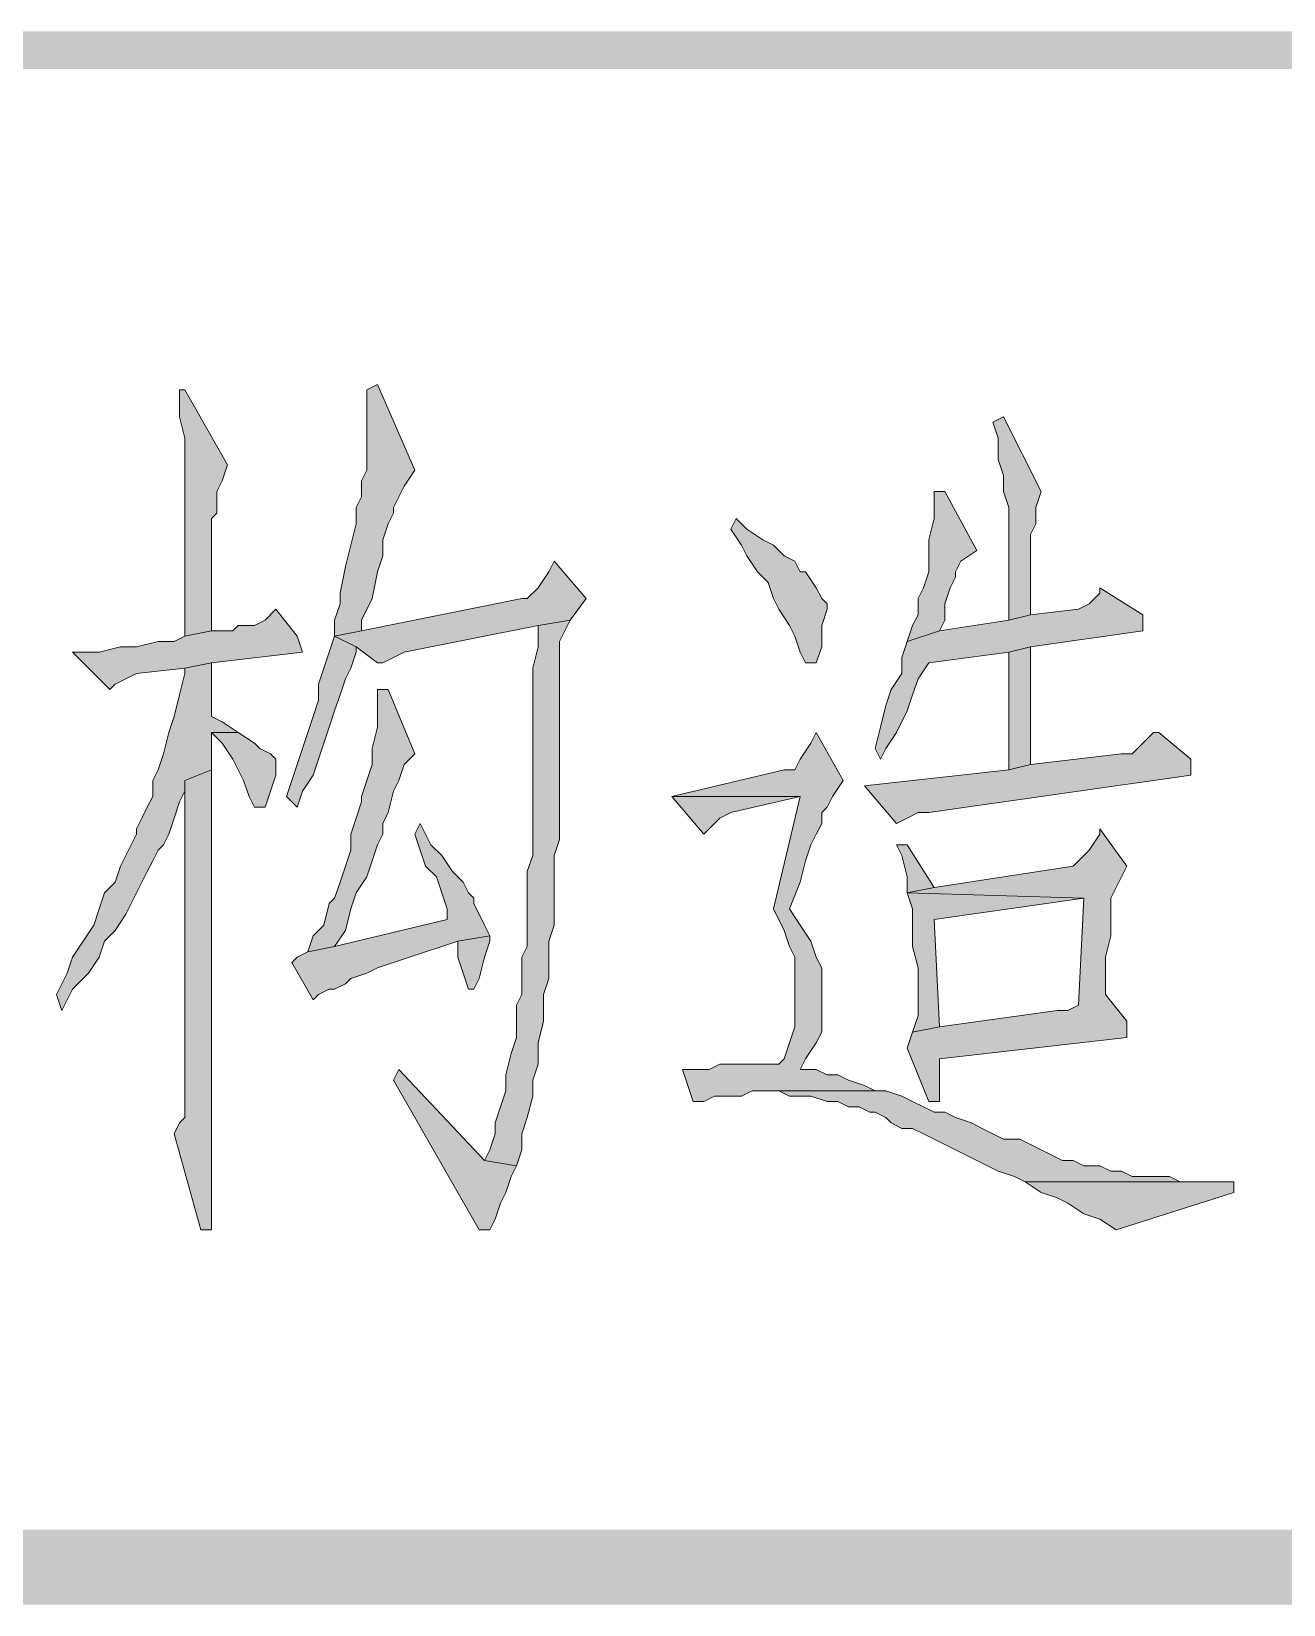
# Model space of a CAD drawing. Header units: millimetres. Extents: x 24 to 410, y 10 to 282.
# Drawn here: x 225.57 to 235.47, y 9.65 to 22.1 of the extents above; entities that cross this region are included whole.
import ezdxf

# ---------------------------------------------------------------- set-up
doc = ezdxf.new("R2010")
doc.units = ezdxf.units.MM

msp = doc.modelspace()

# ---------------------------------------------------------------- hatches: boundary and pattern name
h = msp.add_hatch(color=7)
h.dxf.hatch_style = 2
h.paths.add_polyline_path([(30.098965, 22.098), (30.098965, 21.801667), (410.082965, 22.098)])
h = msp.add_hatch(color=7)
h.dxf.hatch_style = 2
h.paths.add_polyline_path([(30.098965, 21.801667), (410.082965, 22.098), (410.082965, 21.801667)])
h = msp.add_hatch(color=7)
h.dxf.hatch_style = 2
h.paths.add_polyline_path([(228.303667, 19.304), (228.219, 19.261667), (228.219, 18.626667), (228.176667, 18.542), (228.176667, 18.415), (228.134333, 18.330333), (228.134333, 18.203333), (228.092, 18.034), (228.049667, 17.864667), (228.007333, 17.653), (228.007333, 17.568333), (227.965, 17.441333), (227.965, 17.314333), (228.176667, 17.356667), (228.176667, 17.441333), (228.261333, 17.610667), (228.303667, 17.822333), (228.346, 17.949333), (228.346, 18.076333), (228.388333, 18.203333), (228.430667, 18.288), (228.430667, 18.330333), (228.473, 18.415), (228.515333, 18.499667), (228.6, 18.626667)])
h = msp.add_hatch(color=7)
h.dxf.hatch_style = 2
h.paths.add_polyline_path([(226.779667, 19.261667), (226.737333, 19.261667), (226.737333, 19.219333), (226.737333, 19.05), (226.779667, 18.880667), (226.779667, 17.314333), (226.991333, 17.356667), (226.991333, 17.864667), (226.991333, 17.991667), (226.991333, 18.245667), (227.033667, 18.288), (227.033667, 18.457333), (227.076, 18.542), (227.118333, 18.669)])
h = msp.add_hatch(color=7)
h.dxf.hatch_style = 2
h.paths.add_polyline_path([(233.256667, 19.05), (233.172, 19.007667), (233.214333, 18.880667), (233.214333, 18.711333), (233.256667, 18.584333), (233.256667, 18.457333), (233.299, 18.330333), (233.299, 17.441333), (233.468333, 17.483667), (233.468333, 18.118667), (233.510667, 18.203333), (233.510667, 18.330333), (233.553, 18.457333)])
h = msp.add_hatch(color=7)
h.dxf.hatch_style = 2
h.paths.add_polyline_path([(232.791, 18.457333), (232.706333, 18.457333), (232.706333, 18.372667), (232.706333, 18.245667), (232.664, 18.076333), (232.664, 17.822333), (232.621667, 17.695333), (232.579333, 17.610667), (232.579333, 17.483667), (232.537, 17.399), (232.494667, 17.272), (232.748667, 17.356667), (232.791, 17.441333), (232.791, 17.568333), (232.833333, 17.695333), (232.875667, 17.78), (232.875667, 17.822333), (232.918, 17.907), (233.045, 17.991667)])
h = msp.add_hatch(color=7)
h.dxf.hatch_style = 2
h.paths.add_polyline_path([(231.14, 18.245667), (231.097667, 18.161), (231.182333, 18.034), (231.224667, 17.949333), (231.309333, 17.822333), (231.394, 17.737667), (231.436333, 17.610667), (231.478667, 17.526), (231.563333, 17.399), (231.605667, 17.314333), (231.648, 17.187333), (231.690333, 17.102667), (231.775, 17.102667), (231.817333, 17.229667), (231.817333, 17.399), (231.859667, 17.526), (231.859667, 17.568333), (231.817333, 17.610667), (231.775, 17.695333), (231.690333, 17.822333), (231.648, 17.822333), (231.605667, 17.907), (231.521, 17.949333), (231.436333, 18.034), (231.351667, 18.076333), (231.224667, 18.161)])
h = msp.add_hatch(color=7)
h.dxf.hatch_style = 2
h.paths.add_polyline_path([(229.700667, 17.907), (229.658333, 17.822333), (229.573667, 17.695333), (229.489, 17.610667), (229.446667, 17.610667), (228.176667, 17.356667), (227.965, 17.314333), (228.134333, 17.229667), (228.303667, 17.102667), (228.346, 17.102667), (228.430667, 17.145), (228.515333, 17.187333), (229.573667, 17.399), (229.827667, 17.441333), (229.954667, 17.610667)])
h = msp.add_hatch(color=7)
h.dxf.hatch_style = 2
h.paths.add_polyline_path([(234.018667, 17.695333), (234.018667, 17.653), (233.934, 17.568333), (233.849333, 17.526), (233.468333, 17.483667), (233.299, 17.441333), (232.748667, 17.356667), (232.494667, 17.272), (232.452333, 17.145), (232.452333, 17.018), (232.367667, 16.891), (232.325333, 16.764), (232.283, 16.594667), (232.240667, 16.425333), (232.283, 16.340667), (232.325333, 16.425333), (232.41, 16.552333), (232.494667, 16.721667), (232.537, 16.848667), (232.579333, 16.975667), (232.664, 17.102667), (233.299, 17.187333), (233.468333, 17.229667), (234.357333, 17.356667), (234.357333, 17.483667)])
h = msp.add_hatch(color=7)
h.dxf.hatch_style = 2
h.paths.add_polyline_path([(227.499333, 17.526), (227.414667, 17.441333), (227.33, 17.399), (227.203, 17.399), (227.160667, 17.356667), (226.991333, 17.356667), (226.779667, 17.314333), (226.695, 17.272), (226.568, 17.272), (226.398667, 17.229667), (226.271667, 17.229667), (226.102333, 17.187333), (225.890667, 17.187333), (226.187, 16.891), (226.229333, 16.933333), (226.314, 16.975667), (226.398667, 17.018), (226.779667, 17.060333), (226.991333, 17.102667), (227.711, 17.187333), (227.668667, 17.314333)])
h = msp.add_hatch(color=7)
h.dxf.hatch_style = 2
h.paths.add_polyline_path([(229.827667, 17.441333), (229.573667, 17.399), (229.573667, 17.229667), (229.531333, 17.060333), (229.531333, 15.578667), (229.489, 15.451667), (229.489, 14.859), (229.446667, 14.774333), (229.446667, 14.478), (229.404333, 14.393333), (229.404333, 14.139333), (229.362, 14.012333), (229.319667, 13.843), (229.319667, 13.716), (229.277333, 13.589), (229.235, 13.462), (229.235, 13.377333), (229.192667, 13.250333), (229.150333, 13.165667), (229.404333, 13.123333), (229.446667, 13.250333), (229.446667, 13.377333), (229.489, 13.504333), (229.531333, 13.673667), (229.531333, 13.800667), (229.573667, 13.927667), (229.573667, 14.097), (229.616, 14.266333), (229.616, 14.478), (229.658333, 14.605), (229.658333, 14.901333), (229.700667, 15.028333), (229.700667, 15.578667), (229.743, 15.705667), (229.743, 17.272), (229.785333, 17.356667)])
h = msp.add_hatch(color=7)
h.dxf.hatch_style = 2
h.paths.add_polyline_path([(227.965, 17.314333), (227.922667, 17.187333), (227.880333, 17.060333), (227.838, 16.933333), (227.838, 16.806333), (227.795667, 16.679333), (227.753333, 16.552333), (227.711, 16.425333), (227.668667, 16.298333), (227.626333, 16.171333), (227.584, 16.044333), (227.668667, 15.959667), (227.711, 16.086667), (227.795667, 16.213667), (227.838, 16.340667), (227.880333, 16.467667), (227.922667, 16.594667), (227.965, 16.721667), (228.007333, 16.848667), (228.049667, 16.975667), (228.092, 17.060333), (228.134333, 17.187333), (228.134333, 17.229667)])
h = msp.add_hatch(color=7)
h.dxf.hatch_style = 2
h.paths.add_polyline_path([(233.468333, 17.229667), (233.299, 17.187333), (233.299, 16.256), (233.468333, 16.298333)])
h = msp.add_hatch(color=7)
h.dxf.hatch_style = 2
h.paths.add_polyline_path([(226.991333, 17.102667), (226.779667, 17.060333), (226.779667, 17.018), (226.737333, 16.848667), (226.695, 16.679333), (226.652667, 16.552333), (226.610333, 16.383), (226.568, 16.256), (226.525667, 16.171333), (226.525667, 16.044333), (226.483333, 15.959667), (226.441, 15.875), (226.398667, 15.790333), (226.398667, 15.748), (226.356333, 15.663333), (226.314, 15.578667), (226.271667, 15.494), (226.229333, 15.367), (226.144667, 15.282333), (226.102333, 15.155333), (226.06, 15.028333), (225.975333, 14.901333), (225.890667, 14.774333), (225.848333, 14.647333), (225.763667, 14.478), (225.806, 14.351), (225.890667, 14.520333), (226.017667, 14.647333), (226.102333, 14.774333), (226.144667, 14.901333), (226.229333, 14.986), (226.314, 15.113), (226.356333, 15.197667), (226.398667, 15.282333), (226.441, 15.367), (226.483333, 15.451667), (226.525667, 15.536333), (226.568, 15.621), (226.610333, 15.663333), (226.652667, 15.748), (226.695, 15.875), (226.737333, 16.002), (226.779667, 16.086667), (226.779667, 16.171333), (226.991333, 16.256), (226.991333, 16.552333), (227.203, 16.552333), (227.076, 16.637), (226.991333, 16.679333)])
h = msp.add_hatch(color=7)
h.dxf.hatch_style = 2
h.paths.add_polyline_path([(228.388333, 16.891), (228.303667, 16.891), (228.303667, 16.848667), (228.303667, 16.594667), (228.261333, 16.425333), (228.261333, 16.298333), (228.219, 16.171333), (228.176667, 16.044333), (228.176667, 16.002), (228.134333, 15.875), (228.092, 15.748), (228.092, 15.621), (228.049667, 15.494), (228.007333, 15.367), (227.965, 15.24), (227.922667, 15.197667), (227.880333, 15.028333), (227.795667, 14.943667), (227.753333, 14.816667), (227.965, 14.859), (228.049667, 14.986), (228.092, 15.155333), (228.134333, 15.282333), (228.219, 15.409333), (228.261333, 15.536333), (228.303667, 15.663333), (228.346, 15.748), (228.346, 15.832667), (228.388333, 15.917333), (228.430667, 16.086667), (228.473, 16.171333), (228.515333, 16.298333), (228.6, 16.383)])
h = msp.add_hatch(color=7)
h.dxf.hatch_style = 2
h.paths.add_polyline_path([(227.203, 16.552333), (226.991333, 16.552333), (227.076, 16.467667), (227.160667, 16.340667), (227.203, 16.256), (227.245333, 16.171333), (227.287667, 16.044333), (227.33, 15.959667), (227.414667, 15.959667), (227.457, 16.086667), (227.499333, 16.213667), (227.499333, 16.340667), (227.457, 16.383), (227.372333, 16.425333), (227.33, 16.467667)])
h = msp.add_hatch(color=7)
h.dxf.hatch_style = 2
h.paths.add_polyline_path([(231.775, 16.552333), (231.732667, 16.467667), (231.648, 16.340667), (231.605667, 16.256), (231.521, 16.256), (230.632, 16.044333), (231.648, 16.044333), (231.436333, 15.155333), (231.521, 14.986), (231.563333, 14.859), (231.605667, 14.774333), (231.605667, 14.224), (231.563333, 14.097), (231.521, 13.97), (231.478667, 13.927667), (231.013, 13.927667), (230.928333, 13.885333), (230.716667, 13.885333), (230.801333, 13.631333), (230.886, 13.631333), (230.970667, 13.673667), (231.182333, 13.673667), (231.267, 13.716), (232.240667, 13.716), (232.156, 13.758333), (232.029, 13.800667), (231.944333, 13.843), (231.859667, 13.843), (231.775, 13.885333), (231.648, 13.885333), (231.690333, 13.97), (231.775, 14.097), (231.817333, 14.181667), (231.817333, 14.689667), (231.775, 14.774333), (231.732667, 14.901333), (231.648, 15.028333), (231.563333, 15.155333), (231.648, 15.367), (231.690333, 15.536333), (231.732667, 15.663333), (231.775, 15.748), (231.817333, 15.832667), (231.817333, 15.917333), (231.859667, 15.959667), (231.902, 16.044333), (231.986667, 16.171333)])
h = msp.add_hatch(color=7)
h.dxf.hatch_style = 2
h.paths.add_polyline_path([(234.484333, 16.552333), (234.442, 16.552333), (234.357333, 16.467667), (234.272667, 16.383), (234.188, 16.383), (233.468333, 16.298333), (233.299, 16.256), (232.156, 16.129), (232.41, 15.832667), (232.494667, 15.875), (232.579333, 15.917333), (232.664, 15.917333), (234.738333, 16.213667), (234.738333, 16.340667)])
h = msp.add_hatch(color=7)
h.dxf.hatch_style = 2
h.paths.add_polyline_path([(226.991333, 16.256), (226.779667, 16.171333), (226.779667, 13.504333), (226.737333, 13.462), (226.695, 13.377333), (226.906667, 12.615333), (226.991333, 12.615333), (226.991333, 12.657667), (226.991333, 12.742333)])
h = msp.add_hatch(color=7)
h.dxf.hatch_style = 2
h.paths.add_polyline_path([(230.632, 16.044333), (230.886, 15.748), (230.928333, 15.790333), (231.013, 15.875), (231.097667, 15.917333), (231.648, 16.044333)])
h = msp.add_hatch(color=7)
h.dxf.hatch_style = 2
h.paths.add_polyline_path([(228.642333, 15.832667), (228.6, 15.748), (228.642333, 15.621), (228.684667, 15.494), (228.769333, 15.409333), (228.811667, 15.282333), (228.854, 15.155333), (228.854, 15.070667), (227.965, 14.859), (227.753333, 14.816667), (227.668667, 14.774333), (227.626333, 14.732), (227.795667, 14.435667), (227.838, 14.478), (227.922667, 14.520333), (227.965, 14.520333), (228.049667, 14.562667), (228.092, 14.605), (228.219, 14.647333), (228.303667, 14.689667), (228.430667, 14.732), (228.557667, 14.774333), (228.684667, 14.816667), (228.811667, 14.859), (228.938667, 14.901333), (229.192667, 14.943667), (229.150333, 15.028333), (229.065667, 15.197667), (229.065667, 15.24), (229.023333, 15.282333), (228.981, 15.367), (228.896333, 15.451667), (228.811667, 15.578667), (228.727, 15.663333)])
h = msp.add_hatch(color=7)
h.dxf.hatch_style = 2
h.paths.add_polyline_path([(234.018667, 15.790333), (234.018667, 15.748), (233.934, 15.621), (233.849333, 15.536333), (233.807, 15.494), (232.706333, 15.324667), (232.494667, 15.282333), (233.891667, 15.24), (233.849333, 14.393333), (233.764667, 14.351), (233.68, 14.351), (232.748667, 14.224), (232.537, 14.181667), (232.494667, 14.054667), (232.664, 13.631333), (232.748667, 13.631333), (232.748667, 13.97), (234.230333, 14.139333), (234.230333, 14.266333), (234.061, 14.478), (234.061, 14.774333), (234.103333, 14.943667), (234.103333, 15.113), (234.103333, 15.155333), (234.103333, 15.24), (234.145667, 15.324667), (234.230333, 15.494)])
h = msp.add_hatch(color=7)
h.dxf.hatch_style = 2
h.paths.add_polyline_path([(232.494667, 15.663333), (232.41, 15.663333), (232.452333, 15.578667), (232.494667, 15.409333), (232.494667, 15.282333), (232.706333, 15.324667)])
h = msp.add_hatch(color=7)
h.dxf.hatch_style = 2
h.paths.add_polyline_path([(232.494667, 15.282333), (232.537, 15.155333), (232.537, 14.859), (232.579333, 14.689667), (232.579333, 14.308667), (232.537, 14.181667), (232.748667, 14.224), (232.706333, 15.070667), (233.891667, 15.24)])
h = msp.add_hatch(color=7)
h.dxf.hatch_style = 2
h.paths.add_polyline_path([(229.192667, 14.943667), (228.938667, 14.901333), (228.938667, 14.774333), (228.981, 14.647333), (229.023333, 14.520333), (229.065667, 14.520333), (229.108, 14.605), (229.150333, 14.774333), (229.192667, 14.901333)])
h = msp.add_hatch(color=7)
h.dxf.hatch_style = 2
h.paths.add_polyline_path([(228.473, 13.885333), (228.430667, 13.800667), (229.108, 12.615333), (229.192667, 12.615333), (229.235, 12.7), (229.277333, 12.827), (229.319667, 12.911667), (229.362, 13.038667), (229.404333, 13.123333), (229.150333, 13.165667)])
h = msp.add_hatch(color=7)
h.dxf.hatch_style = 2
h.paths.add_polyline_path([(231.224667, 13.927667), (231.013, 13.927667), (231.478667, 13.927667)])
h = msp.add_hatch(color=7)
h.dxf.hatch_style = 2
h.paths.add_polyline_path([(232.240667, 13.716), (231.351667, 13.716), (231.478667, 13.716), (231.563333, 13.673667), (231.732667, 13.673667), (231.859667, 13.631333), (231.944333, 13.631333), (232.029, 13.589), (232.113667, 13.589), (232.198333, 13.546667), (232.240667, 13.546667), (232.325333, 13.504333), (232.367667, 13.462), (232.452333, 13.419667), (232.537, 13.419667), (232.621667, 13.377333), (232.706333, 13.335), (232.791, 13.292667), (232.875667, 13.250333), (232.960333, 13.208), (233.045, 13.165667), (233.129667, 13.123333), (233.214333, 13.081), (233.341333, 13.038667), (233.426, 12.996333), (234.865333, 12.996333), (234.653667, 12.996333), (234.569, 13.038667), (234.272667, 13.038667), (234.188, 13.081), (234.103333, 13.081), (234.018667, 13.123333), (233.891667, 13.123333), (233.807, 13.165667), (233.722333, 13.165667), (233.637667, 13.208), (233.553, 13.250333), (233.468333, 13.292667), (233.383667, 13.335), (233.256667, 13.335), (233.172, 13.377333), (233.087333, 13.419667), (233.002667, 13.462), (232.875667, 13.504333), (232.791, 13.546667), (232.706333, 13.546667), (232.621667, 13.589), (232.537, 13.631333), (232.452333, 13.673667), (232.325333, 13.716)])
h = msp.add_hatch(color=7)
h.dxf.hatch_style = 2
h.paths.add_polyline_path([(235.077, 12.996333), (233.426, 12.996333), (233.553, 12.911667), (233.68, 12.869333), (233.764667, 12.827), (233.891667, 12.742333), (234.018667, 12.7), (234.145667, 12.615333), (235.077, 12.911667)])
h = msp.add_hatch(color=7)
h.dxf.hatch_style = 2
h.paths.add_polyline_path([(30.395333, 10.244667), (29.802667, 9.652), (409.786667, 10.244667)])
h = msp.add_hatch(color=7)
h.dxf.hatch_style = 2
h.paths.add_polyline_path([(29.802667, 9.652), (409.786667, 10.244667), (410.379333, 9.652)])

# ---------------------------------------------------------------- linework, layer by layer
at = {"color": 7, "lineweight": 0}
for points in [[(228.303667, 19.304), (228.219, 19.261667), (228.219, 18.626667), (228.176667, 18.542), (228.176667, 18.415), (228.134333, 18.330333), (228.134333, 18.203333), (228.092, 18.034), (228.049667, 17.864667), (228.007333, 17.653), (228.007333, 17.568333), (227.965, 17.441333), (227.965, 17.314333), (228.176667, 17.356667), (228.176667, 17.441333), (228.261333, 17.610667), (228.303667, 17.822333), (228.346, 17.949333), (228.346, 18.076333), (228.388333, 18.203333), (228.430667, 18.288), (228.430667, 18.330333), (228.473, 18.415), (228.515333, 18.499667), (228.6, 18.626667)], [(226.779667, 19.261667), (226.737333, 19.261667), (226.737333, 19.219333), (226.737333, 19.05), (226.779667, 18.880667), (226.779667, 17.314333), (226.991333, 17.356667), (226.991333, 17.864667), (226.991333, 17.991667), (226.991333, 18.245667), (227.033667, 18.288), (227.033667, 18.457333), (227.076, 18.542), (227.118333, 18.669)], [(233.256667, 19.05), (233.172, 19.007667), (233.214333, 18.880667), (233.214333, 18.711333), (233.256667, 18.584333), (233.256667, 18.457333), (233.299, 18.330333), (233.299, 17.441333), (233.468333, 17.483667), (233.468333, 18.118667), (233.510667, 18.203333), (233.510667, 18.330333), (233.553, 18.457333)], [(232.791, 18.457333), (232.706333, 18.457333), (232.706333, 18.372667), (232.706333, 18.245667), (232.664, 18.076333), (232.664, 17.822333), (232.621667, 17.695333), (232.579333, 17.610667), (232.579333, 17.483667), (232.537, 17.399), (232.494667, 17.272), (232.748667, 17.356667), (232.791, 17.441333), (232.791, 17.568333), (232.833333, 17.695333), (232.875667, 17.78), (232.875667, 17.822333), (232.918, 17.907), (233.045, 17.991667)], [(231.14, 18.245667), (231.097667, 18.161), (231.182333, 18.034), (231.224667, 17.949333), (231.309333, 17.822333), (231.394, 17.737667), (231.436333, 17.610667), (231.478667, 17.526), (231.563333, 17.399), (231.605667, 17.314333), (231.648, 17.187333), (231.690333, 17.102667), (231.775, 17.102667), (231.817333, 17.229667), (231.817333, 17.399), (231.859667, 17.526), (231.859667, 17.568333), (231.817333, 17.610667), (231.775, 17.695333), (231.690333, 17.822333), (231.648, 17.822333), (231.605667, 17.907), (231.521, 17.949333), (231.436333, 18.034), (231.351667, 18.076333), (231.224667, 18.161)], [(229.700667, 17.907), (229.658333, 17.822333), (229.573667, 17.695333), (229.489, 17.610667), (229.446667, 17.610667), (228.176667, 17.356667), (227.965, 17.314333), (228.134333, 17.229667), (228.303667, 17.102667), (228.346, 17.102667), (228.430667, 17.145), (228.515333, 17.187333), (229.573667, 17.399), (229.827667, 17.441333), (229.954667, 17.610667)], [(234.018667, 17.695333), (234.018667, 17.653), (233.934, 17.568333), (233.849333, 17.526), (233.468333, 17.483667), (233.299, 17.441333), (232.748667, 17.356667), (232.494667, 17.272), (232.452333, 17.145), (232.452333, 17.018), (232.367667, 16.891), (232.325333, 16.764), (232.283, 16.594667), (232.240667, 16.425333), (232.283, 16.340667), (232.325333, 16.425333), (232.41, 16.552333), (232.494667, 16.721667), (232.537, 16.848667), (232.579333, 16.975667), (232.664, 17.102667), (233.299, 17.187333), (233.468333, 17.229667), (234.357333, 17.356667), (234.357333, 17.483667)], [(227.499333, 17.526), (227.414667, 17.441333), (227.33, 17.399), (227.203, 17.399), (227.160667, 17.356667), (226.991333, 17.356667), (226.779667, 17.314333), (226.695, 17.272), (226.568, 17.272), (226.398667, 17.229667), (226.271667, 17.229667), (226.102333, 17.187333), (225.890667, 17.187333), (226.187, 16.891), (226.229333, 16.933333), (226.314, 16.975667), (226.398667, 17.018), (226.779667, 17.060333), (226.991333, 17.102667), (227.711, 17.187333), (227.668667, 17.314333)], [(229.827667, 17.441333), (229.573667, 17.399), (229.573667, 17.229667), (229.531333, 17.060333), (229.531333, 15.578667), (229.489, 15.451667), (229.489, 14.859), (229.446667, 14.774333), (229.446667, 14.478), (229.404333, 14.393333), (229.404333, 14.139333), (229.362, 14.012333), (229.319667, 13.843), (229.319667, 13.716), (229.277333, 13.589), (229.235, 13.462), (229.235, 13.377333), (229.192667, 13.250333), (229.150333, 13.165667), (229.404333, 13.123333), (229.446667, 13.250333), (229.446667, 13.377333), (229.489, 13.504333), (229.531333, 13.673667), (229.531333, 13.800667), (229.573667, 13.927667), (229.573667, 14.097), (229.616, 14.266333), (229.616, 14.478), (229.658333, 14.605), (229.658333, 14.901333), (229.700667, 15.028333), (229.700667, 15.578667), (229.743, 15.705667), (229.743, 17.272), (229.785333, 17.356667)], [(227.965, 17.314333), (227.922667, 17.187333), (227.880333, 17.060333), (227.838, 16.933333), (227.838, 16.806333), (227.795667, 16.679333), (227.753333, 16.552333), (227.711, 16.425333), (227.668667, 16.298333), (227.626333, 16.171333), (227.584, 16.044333), (227.668667, 15.959667), (227.711, 16.086667), (227.795667, 16.213667), (227.838, 16.340667), (227.880333, 16.467667), (227.922667, 16.594667), (227.965, 16.721667), (228.007333, 16.848667), (228.049667, 16.975667), (228.092, 17.060333), (228.134333, 17.187333), (228.134333, 17.229667)], [(233.468333, 17.229667), (233.299, 17.187333), (233.299, 16.256), (233.468333, 16.298333)], [(226.991333, 17.102667), (226.779667, 17.060333), (226.779667, 17.018), (226.737333, 16.848667), (226.695, 16.679333), (226.652667, 16.552333), (226.610333, 16.383), (226.568, 16.256), (226.525667, 16.171333), (226.525667, 16.044333), (226.483333, 15.959667), (226.441, 15.875), (226.398667, 15.790333), (226.398667, 15.748), (226.356333, 15.663333), (226.314, 15.578667), (226.271667, 15.494), (226.229333, 15.367), (226.144667, 15.282333), (226.102333, 15.155333), (226.06, 15.028333), (225.975333, 14.901333), (225.890667, 14.774333), (225.848333, 14.647333), (225.763667, 14.478), (225.806, 14.351), (225.890667, 14.520333), (226.017667, 14.647333), (226.102333, 14.774333), (226.144667, 14.901333), (226.229333, 14.986), (226.314, 15.113), (226.356333, 15.197667), (226.398667, 15.282333), (226.441, 15.367), (226.483333, 15.451667), (226.525667, 15.536333), (226.568, 15.621), (226.610333, 15.663333), (226.652667, 15.748), (226.695, 15.875), (226.737333, 16.002), (226.779667, 16.086667), (226.779667, 16.171333), (226.991333, 16.256), (226.991333, 16.552333), (227.203, 16.552333), (227.076, 16.637), (226.991333, 16.679333)], [(228.388333, 16.891), (228.303667, 16.891), (228.303667, 16.848667), (228.303667, 16.594667), (228.261333, 16.425333), (228.261333, 16.298333), (228.219, 16.171333), (228.176667, 16.044333), (228.176667, 16.002), (228.134333, 15.875), (228.092, 15.748), (228.092, 15.621), (228.049667, 15.494), (228.007333, 15.367), (227.965, 15.24), (227.922667, 15.197667), (227.880333, 15.028333), (227.795667, 14.943667), (227.753333, 14.816667), (227.965, 14.859), (228.049667, 14.986), (228.092, 15.155333), (228.134333, 15.282333), (228.219, 15.409333), (228.261333, 15.536333), (228.303667, 15.663333), (228.346, 15.748), (228.346, 15.832667), (228.388333, 15.917333), (228.430667, 16.086667), (228.473, 16.171333), (228.515333, 16.298333), (228.6, 16.383)], [(227.203, 16.552333), (226.991333, 16.552333), (227.076, 16.467667), (227.160667, 16.340667), (227.203, 16.256), (227.245333, 16.171333), (227.287667, 16.044333), (227.33, 15.959667), (227.414667, 15.959667), (227.457, 16.086667), (227.499333, 16.213667), (227.499333, 16.340667), (227.457, 16.383), (227.372333, 16.425333), (227.33, 16.467667)], [(231.775, 16.552333), (231.732667, 16.467667), (231.648, 16.340667), (231.605667, 16.256), (231.521, 16.256), (230.632, 16.044333), (231.648, 16.044333), (231.436333, 15.155333), (231.521, 14.986), (231.563333, 14.859), (231.605667, 14.774333), (231.605667, 14.224), (231.563333, 14.097), (231.521, 13.97), (231.478667, 13.927667), (231.013, 13.927667), (230.928333, 13.885333), (230.716667, 13.885333), (230.801333, 13.631333), (230.886, 13.631333), (230.970667, 13.673667), (231.182333, 13.673667), (231.267, 13.716), (232.240667, 13.716), (232.156, 13.758333), (232.029, 13.800667), (231.944333, 13.843), (231.859667, 13.843), (231.775, 13.885333), (231.648, 13.885333), (231.690333, 13.97), (231.775, 14.097), (231.817333, 14.181667), (231.817333, 14.689667), (231.775, 14.774333), (231.732667, 14.901333), (231.648, 15.028333), (231.563333, 15.155333), (231.648, 15.367), (231.690333, 15.536333), (231.732667, 15.663333), (231.775, 15.748), (231.817333, 15.832667), (231.817333, 15.917333), (231.859667, 15.959667), (231.902, 16.044333), (231.986667, 16.171333)], [(234.484333, 16.552333), (234.442, 16.552333), (234.357333, 16.467667), (234.272667, 16.383), (234.188, 16.383), (233.468333, 16.298333), (233.299, 16.256), (232.156, 16.129), (232.41, 15.832667), (232.494667, 15.875), (232.579333, 15.917333), (232.664, 15.917333), (234.738333, 16.213667), (234.738333, 16.340667)], [(226.991333, 16.256), (226.779667, 16.171333), (226.779667, 13.504333), (226.737333, 13.462), (226.695, 13.377333), (226.906667, 12.615333), (226.991333, 12.615333), (226.991333, 12.657667), (226.991333, 12.742333)], [(230.632, 16.044333), (230.886, 15.748), (230.928333, 15.790333), (231.013, 15.875), (231.097667, 15.917333), (231.648, 16.044333)], [(228.642333, 15.832667), (228.6, 15.748), (228.642333, 15.621), (228.684667, 15.494), (228.769333, 15.409333), (228.811667, 15.282333), (228.854, 15.155333), (228.854, 15.070667), (227.965, 14.859), (227.753333, 14.816667), (227.668667, 14.774333), (227.626333, 14.732), (227.795667, 14.435667), (227.838, 14.478), (227.922667, 14.520333), (227.965, 14.520333), (228.049667, 14.562667), (228.092, 14.605), (228.219, 14.647333), (228.303667, 14.689667), (228.430667, 14.732), (228.557667, 14.774333), (228.684667, 14.816667), (228.811667, 14.859), (228.938667, 14.901333), (229.192667, 14.943667), (229.150333, 15.028333), (229.065667, 15.197667), (229.065667, 15.24), (229.023333, 15.282333), (228.981, 15.367), (228.896333, 15.451667), (228.811667, 15.578667), (228.727, 15.663333)], [(234.018667, 15.790333), (234.018667, 15.748), (233.934, 15.621), (233.849333, 15.536333), (233.807, 15.494), (232.706333, 15.324667), (232.494667, 15.282333), (233.891667, 15.24), (233.849333, 14.393333), (233.764667, 14.351), (233.68, 14.351), (232.748667, 14.224), (232.537, 14.181667), (232.494667, 14.054667), (232.664, 13.631333), (232.748667, 13.631333), (232.748667, 13.97), (234.230333, 14.139333), (234.230333, 14.266333), (234.061, 14.478), (234.061, 14.774333), (234.103333, 14.943667), (234.103333, 15.113), (234.103333, 15.155333), (234.103333, 15.24), (234.145667, 15.324667), (234.230333, 15.494)], [(232.494667, 15.663333), (232.41, 15.663333), (232.452333, 15.578667), (232.494667, 15.409333), (232.494667, 15.282333), (232.706333, 15.324667)], [(232.494667, 15.282333), (232.537, 15.155333), (232.537, 14.859), (232.579333, 14.689667), (232.579333, 14.308667), (232.537, 14.181667), (232.748667, 14.224), (232.706333, 15.070667), (233.891667, 15.24)], [(229.192667, 14.943667), (228.938667, 14.901333), (228.938667, 14.774333), (228.981, 14.647333), (229.023333, 14.520333), (229.065667, 14.520333), (229.108, 14.605), (229.150333, 14.774333), (229.192667, 14.901333)], [(228.473, 13.885333), (228.430667, 13.800667), (229.108, 12.615333), (229.192667, 12.615333), (229.235, 12.7), (229.277333, 12.827), (229.319667, 12.911667), (229.362, 13.038667), (229.404333, 13.123333), (229.150333, 13.165667)], [(231.224667, 13.927667), (231.013, 13.927667), (231.478667, 13.927667)], [(232.240667, 13.716), (231.351667, 13.716), (231.478667, 13.716), (231.563333, 13.673667), (231.732667, 13.673667), (231.859667, 13.631333), (231.944333, 13.631333), (232.029, 13.589), (232.113667, 13.589), (232.198333, 13.546667), (232.240667, 13.546667), (232.325333, 13.504333), (232.367667, 13.462), (232.452333, 13.419667), (232.537, 13.419667), (232.621667, 13.377333), (232.706333, 13.335), (232.791, 13.292667), (232.875667, 13.250333), (232.960333, 13.208), (233.045, 13.165667), (233.129667, 13.123333), (233.214333, 13.081), (233.341333, 13.038667), (233.426, 12.996333), (234.865333, 12.996333), (234.653667, 12.996333), (234.569, 13.038667), (234.272667, 13.038667), (234.188, 13.081), (234.103333, 13.081), (234.018667, 13.123333), (233.891667, 13.123333), (233.807, 13.165667), (233.722333, 13.165667), (233.637667, 13.208), (233.553, 13.250333), (233.468333, 13.292667), (233.383667, 13.335), (233.256667, 13.335), (233.172, 13.377333), (233.087333, 13.419667), (233.002667, 13.462), (232.875667, 13.504333), (232.791, 13.546667), (232.706333, 13.546667), (232.621667, 13.589), (232.537, 13.631333), (232.452333, 13.673667), (232.325333, 13.716)], [(235.077, 12.996333), (233.426, 12.996333), (233.553, 12.911667), (233.68, 12.869333), (233.764667, 12.827), (233.891667, 12.742333), (234.018667, 12.7), (234.145667, 12.615333), (235.077, 12.911667)]]:
    msp.add_lwpolyline(points, close=True, dxfattribs=at)

doc.saveas('drawing.dxf')
